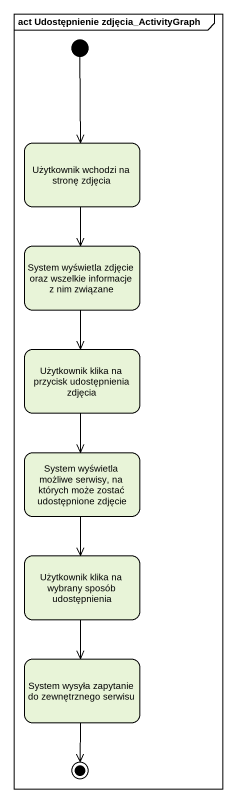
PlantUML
@startuml
mainframe act Udostępnienie zdjęcia_ActivityGraph
hide empty description
state "Użytkownik wchodzi na stronę zdjęcia" as Użytkownik_wchodzi_na
state "System wyświetla zdjęcie oraz wszelkie informacje z nim związane" as System_wyświetla_zdjęcie
state "Użytkownik klika na przycisk udostępnienia zdjęcia" as Użytkownik_klika_na
state "System wyświetla możliwe serwisy, na których może zostać udostępnione zdjęcie" as System_wyświetla_możliwe
state "Użytkownik klika na wybrany sposób udostępnienia" as Użytkownik_klika_na_wybrany
state "System wysyła zapytanie do zewnętrznego serwisu" as System_wysyła_zapytanie_do
[*] --> Użytkownik_wchodzi_na
Użytkownik_wchodzi_na --> System_wyświetla_zdjęcie
System_wyświetla_zdjęcie --> Użytkownik_klika_na
Użytkownik_klika_na --> System_wyświetla_możliwe
System_wyświetla_możliwe --> Użytkownik_klika_na_wybrany
Użytkownik_klika_na_wybrany --> System_wysyła_zapytanie_do
System_wysyła_zapytanie_do --> [*]
@enduml
